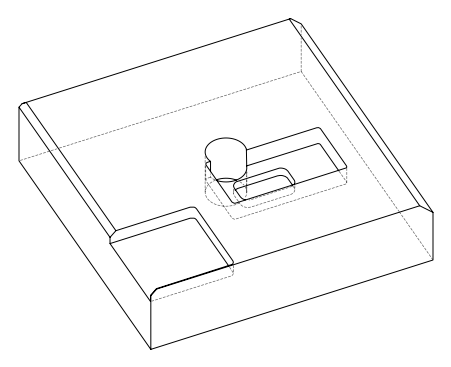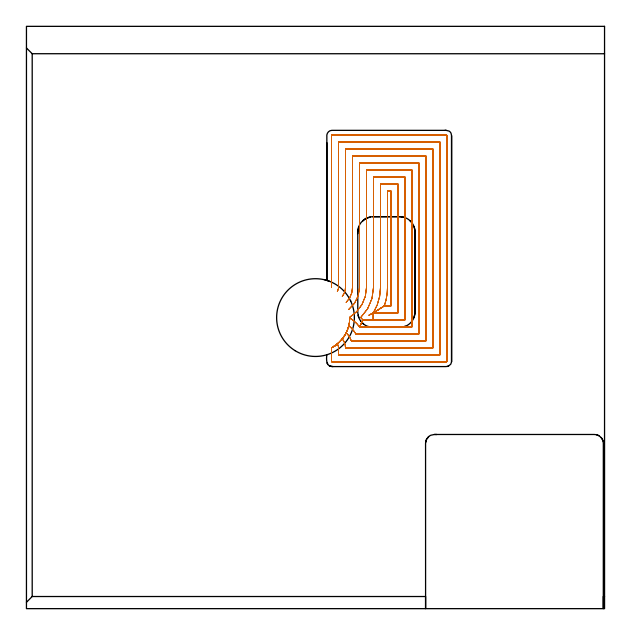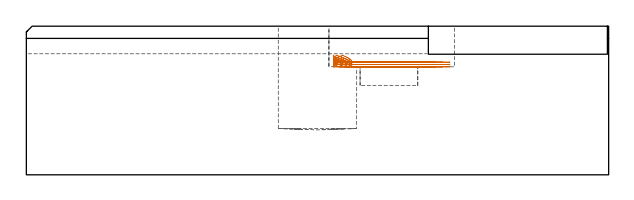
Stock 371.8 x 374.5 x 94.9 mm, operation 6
(PLAN: 8 operations, 4 tool changes, 178.8 min)
(1 INDEXABLE_INSERT_DRILL_BLIND_HOLE_FROM_SOLID | STEP1POCKET | NXT0302_038 | 0.27 min | 128790 mm3)
(2 AREA_MILL | FG_CHAMFER_SURFACE | UGT0205_001 | 6.35 min | 7955 mm3)
(3 AREA_MILL_1 | FG_CHAMFER_SURFACE_1 | UGT0205_001 | 0.22 min | 166 mm3)
(4 AREA_MILL_2 | FG_CHAMFER_SURFACE_2 | UGT0205_001 | 5.8 min | 2480 mm3)
(5 AREA_MILL_3 | FG_CHAMFER_SURFACE_3 | UGT0205_001 | 21.02 min | 57510 mm3)
(6 MILL_RECTANGULAR_POCKET | POCKET_RECTANGULAR_STRAIGHT | NXT0201_008 | Follow Part, ap 1.5, ae 75% | 101.9 min | 299242 mm3)
(7 MILL_RECTANGULAR_POCKET_1 | POCKET_RECTANGULAR_STRAIGHT_1 | UGT0201_100 | Follow Part, ap 4.5, ae 75% | 1.69 min | 30421 mm3)
(8 MILL_SLOT | SLOT_PARTIAL_RECTANGULAR | NXT0201_013 | Follow Part, ap 2.5, ae 75% | 41.58 min | 228674 mm3)
(TOOL NXT0302_038 | Index. Insert Drill 50mm [880-D5000L50-04] | D50 PA176 FL200 Z2)
(TOOL UGT0205_001 | Chamfer Mill 20 x 3 x 45 deg. | D20 FL50 Z2)
(TOOL NXT0201_008 | ENDMILL 6mm [2P460-0600-NA 1630] | D6 FL26 Z6)
(TOOL UGT0201_100 | End Mill 18 mm | D18 FL22 Z2)
(TOOL NXT0201_013 | ENDMILL 10mm | D10 FL30 Z4)
(OP 6 MILL_RECTANGULAR_POCKET, part 2 of 2)
G0 X201.797 Y172.006 Z76.317
G1 X202.359 Y172.588 Z76.1 F250.
X203.498 Y173.983 Z75.617
X204.52 Y175.466 Z75.135
X205.417 Y177.028 Z74.652
X206.183 Y178.657 Z74.17
X206.422 Y179.276 Z73.992
X206.661 Y179.895 Z73.814
X207.147 Y181.462 Z73.374
X207.515 Y183.061 Z72.935
X207.763 Y184.683 Z72.495
X207.89 Y186.319 Z72.056
X207.896 Y186.982 Z71.878
G2 X214.246 Y181.2 R22.5 F500.
G1 X216.379 Y185.7
X223.072
Y190.2
X230.164 Y194.7
X234.4
Y268.6
X232.2
Y206.636
G2 X230.164 Y194.7 R36.
G1 X223.072 Y190.2
X238.9
Y273.1
X227.7
Y206.636
G2 X223.072 Y190.2 R31.5
G1 X220.366 Y188.759
X223.072 Y190.2
Y185.7
X243.4
Y277.6
X223.2
Y206.636
G2 X214.94 Y187.199 R27.
X216.379 Y185.7 R27.
G1 X214.246 Y181.2
X247.9
Y282.1
X218.7
Y206.636
G2 X207.896 Y187.415 R22.5
G0 X197.905 Y168.77 Z76.317
G1 X198.314 Y169.026 Z76.187 F250.
X199.758 Y170.102 Z75.705
X201.109 Y171.292 Z75.222
X202.359 Y172.588 Z74.74
X203.498 Y173.983 Z74.257
X204.52 Y175.466 Z73.775
X205.417 Y177.028 Z73.292
X206.183 Y178.657 Z72.81
X206.422 Y179.276 Z72.632
X206.661 Y179.895 Z72.454
X207.107 Y181.315 Z72.056
X207.265 Y181.959 Z71.878
G2 X211.824 Y176.7 R18. F500.
G1 X252.4
Y286.6
X214.2
Y206.636
G2 X207.264 Y192.438 R18.
G0 X196.2 Y164.919 Z76.317
G1 Y167.761 Z75.555 F250.
X196.786 Y168.072 Z75.377
X198.289 Y169.009 Z74.903
X199.711 Y170.064 Z74.428
X201.045 Y171.23 Z73.954
X202.28 Y172.499 Z73.479
X203.408 Y173.864 Z73.005
X204.424 Y175.315 Z72.53
X205.32 Y176.843 Z72.056
X205.614 Y177.437 Z71.878
G2 X208.95 Y172.2 R13.5 F500.
G1 X256.9
Y291.1
X209.7
Y206.636
G2 X205.613 Y196.959 R13.5
G0 X196.2 Y166.323 Z76.317
G1 Y163.292 Z75.505 F250.
Y167.761 Z74.307
X196.786 Y168.072 Z74.129
X198.104 Y168.884 Z73.715
X199.361 Y169.787 Z73.3
X200.552 Y170.777 Z72.885
X201.67 Y171.847 Z72.47
X202.71 Y172.993 Z72.056
X203.123 Y173.513 Z71.878
G2 X205.2 Y167.7 R9. F500.
G1 X261.4
Y295.6
X205.2
Y206.636
G2 X203.121 Y200.883 R9.
G0 X198.841 Y169.415 Z76.317
G1 X198.14 Y168.908 Z76.085 F250.
X196.786 Y168.072 Z75.659
X196.2 Y167.761 Z75.481
Y163.292 Z74.283
Y167.761 Z73.086
X196.786 Y168.072 Z72.908
X198.14 Y168.908 Z72.482
X199.429 Y169.84 Z72.056
X199.94 Y170.264 Z71.878
G2 X200.7 Y167.761 R4.5 F500.
G1 Y163.2
X265.9
Y300.1
X200.7
Y206.636
G2 X199.939 Y204.133 R4.5
G0 X202.194 Y172.417 Z76.317
G1 X201.109 Y171.292 Z75.898 F250.
X199.758 Y170.102 Z75.415
X198.314 Y169.026 Z74.933
X196.786 Y168.072 Z74.45
X196.2 Y167.761 Z74.273
Y163.292 Z73.075
Y167.761 Z71.878
Y159. F500.
G3 X196.5 Y158.7 R0.3
G1 X270.1
G3 X270.4 Y159. R0.3
G1 Y304.3
G3 X270.1 Y304.6 R0.3
G1 X196.5
G3 X196.2 Y304.3 R0.3
G1 Y206.636
G0 X201.795 Y172.007 Z74.878
G1 X202.509 Y172.762 Z74.599 F250.
X203.668 Y174.215 Z74.101
X204.7 Y175.759 Z73.604
X205.598 Y177.386 Z73.106
X206.356 Y179.082 Z72.608
X206.968 Y180.836 Z72.11
X207.43 Y182.636 Z71.612
X207.738 Y184.468 Z71.114
X207.891 Y186.32 Z70.617
X207.898 Y186.983 Z70.439
G2 X214.247 Y181.2 R22.5 F500.
G1 X216.381 Y185.7
X223.072
Y190.2
X230.163 Y194.7
X234.4
Y268.6
X232.2
Y206.637
G2 X230.163 Y194.7 R36.
G1 X223.072 Y190.2
X238.9
Y273.1
X227.7
Y206.637
G2 X223.072 Y190.2 R31.5
G1 X220.366 Y188.759
X223.072 Y190.2
Y185.7
X243.4
Y277.6
X223.2
Y206.637
G2 X214.941 Y187.2 R27.
X216.381 Y185.7 R27.
G1 X214.247 Y181.2
X247.9
Y282.1
X218.7
Y206.637
G2 X207.898 Y187.417 R22.5
G0 X197.906 Y168.77 Z74.878
G1 X198.248 Y168.983 Z74.77 F250.
X199.635 Y170.005 Z74.308
X200.937 Y171.131 Z73.847
X202.148 Y172.356 Z73.385
X203.259 Y173.672 Z72.924
X204.263 Y175.071 Z72.462
X205.155 Y176.544 Z72.001
X205.93 Y178.082 Z71.54
X206.582 Y179.676 Z71.078
X207.107 Y181.316 Z70.617
X207.265 Y181.96 Z70.439
G2 X211.825 Y176.7 R18. F500.
G1 X252.4
Y286.6
X214.2
Y206.637
G2 X207.266 Y192.44 R18.
G0 X196.2 Y164.921 Z74.878
G1 Y167.763 Z74.116 F250.
X196.786 Y168.074 Z73.938
X198.289 Y169.011 Z73.464
X199.711 Y170.066 Z72.989
X201.044 Y171.232 Z72.515
X202.279 Y172.502 Z72.04
X203.408 Y173.866 Z71.566
X204.424 Y175.317 Z71.091
X205.319 Y176.845 Z70.617
X205.614 Y177.44 Z70.439
G2 X208.95 Y172.2 R13.5 F500.
G1 X256.9
Y291.1
X209.7
Y206.637
G2 X205.614 Y196.96 R13.5
G0 X196.2 Y166.322 Z74.878
G1 Y163.292 Z74.066 F250.
Y167.763 Z72.868
X196.786 Y168.074 Z72.69
X198.104 Y168.886 Z72.276
X199.361 Y169.789 Z71.861
X200.551 Y170.779 Z71.446
X201.669 Y171.849 Z71.031
X202.709 Y172.996 Z70.617
X203.122 Y173.515 Z70.439
G2 X205.2 Y167.7 R9. F500.
G1 X261.4
Y295.6
X205.2
Y206.637
G2 X203.122 Y200.885 R9.
G0 X198.838 Y169.415 Z74.878
G1 X198.14 Y168.91 Z74.647 F250.
X196.786 Y168.074 Z74.22
X196.2 Y167.763 Z74.043
Y163.292 Z72.845
Y167.763 Z71.647
X196.786 Y168.074 Z71.469
X198.14 Y168.91 Z71.043
X199.429 Y169.842 Z70.617
X199.94 Y170.266 Z70.439
G2 X200.7 Y167.763 R4.5 F500.
G1 Y163.2
X265.9
Y300.1
X200.7
Y206.637
G2 X199.94 Y204.134 R4.5
G0 X202.194 Y172.414 Z74.878
G1 X201.054 Y171.241 Z74.439 F250.
X199.718 Y170.072 Z73.964
X198.292 Y169.013 Z73.488
X196.786 Y168.074 Z73.012
X196.2 Y167.763 Z72.835
Y163.292 Z71.637
Y167.763 Z70.439
Y159. F500.
G3 X196.5 Y158.7 R0.3
G1 X270.1
G3 X270.4 Y159. R0.3
G1 Y304.3
G3 X270.1 Y304.6 R0.3
G1 X196.5
G3 X196.2 Y304.3 R0.3
G1 Y206.637
G0 X201.804 Y172.007 Z73.439
G1 X202.021 Y172.224 Z73.357 F250.
X203.114 Y173.493 Z72.908
X204.108 Y174.842 Z72.459
X204.996 Y176.263 Z72.01
X205.773 Y177.747 Z71.561
X206.435 Y179.286 Z71.112
X206.655 Y179.912 Z70.934
X206.875 Y180.538 Z70.756
X207.274 Y181.956 Z70.362
X207.577 Y183.397 Z69.967
X207.783 Y184.856 Z69.572
X207.891 Y186.325 Z69.178
X207.898 Y186.988 Z69.
G2 X214.251 Y181.2 R22.5 F500.
G1 X216.385 Y185.7
X223.072
Y190.2
X230.164 Y194.7
X234.4
Y268.6
X232.2
Y206.636
G2 X230.164 Y194.7 R36.
G1 X223.072 Y190.2
X238.9
Y273.1
X227.7
Y206.636
G2 X223.072 Y190.2 R31.5
G1 X220.366 Y188.759
X223.072 Y190.2
Y185.7
X243.4
Y277.6
X223.2
Y206.636
G2 X214.943 Y187.202 R27.
X216.385 Y185.7 R27.
G1 X214.251 Y181.2
X247.9
Y282.1
X218.7
Y206.636
G2 X207.898 Y187.416 R22.5
G0 X197.907 Y168.774 Z73.439
G1 X198.21 Y168.962 Z73.343 F250.
X199.562 Y169.951 Z72.894
X200.835 Y171.041 Z72.446
X202.021 Y172.224 Z71.997
X203.114 Y173.493 Z71.548
X204.108 Y174.842 Z71.099
X204.996 Y176.263 Z70.65
X205.773 Y177.747 Z70.201
X206.435 Y179.286 Z69.752
X206.655 Y179.912 Z69.574
X206.875 Y180.538 Z69.396
X207.108 Y181.32 Z69.178
X207.266 Y181.965 Z69.
G2 X211.828 Y176.7 R18. F500.
G1 X252.4
Y286.6
X214.2
Y206.636
G2 X207.265 Y192.439 R18.
G0 X196.2 Y164.926 Z73.439
G1 Y167.768 Z72.677 F250.
X196.786 Y168.079 Z72.5
X198.289 Y169.016 Z72.025
X199.711 Y170.071 Z71.55
X201.044 Y171.237 Z71.076
X202.28 Y172.506 Z70.601
X203.409 Y173.871 Z70.127
X204.424 Y175.321 Z69.652
X205.32 Y176.849 Z69.178
X205.615 Y177.444 Z69.
G2 X208.952 Y172.2 R13.5 F500.
G1 X256.9
Y291.1
X209.7
Y206.636
G2 X205.613 Y196.96 R13.5
G0 X196.2 Y166.317 Z73.439
G1 Y163.292 Z72.629 F250.
Y167.768 Z71.429
X196.786 Y168.079 Z71.252
X198.104 Y168.891 Z70.837
X199.361 Y169.794 Z70.422
X200.551 Y170.783 Z70.007
X201.67 Y171.854 Z69.593
X202.71 Y173. Z69.178
X203.123 Y173.52 Z69.
G2 X205.2 Y167.7 R9. F500.
G1 X261.4
Y295.6
X205.2
Y206.636
G2 X203.122 Y200.884 R9.
G0 X198.83 Y169.414 Z73.439
G1 X198.14 Y168.915 Z73.211 F250.
X196.786 Y168.079 Z72.784
X196.2 Y167.768 Z72.607
Y163.292 Z71.407
Y167.768 Z70.208
X196.786 Y168.079 Z70.03
X198.14 Y168.915 Z69.604
X199.429 Y169.847 Z69.178
X199.94 Y170.271 Z69.
G2 X200.7 Y167.768 R4.5 F500.
G1 Y163.2
X265.9
Y300.1
X200.7
Y206.636
G2 X199.94 Y204.133 R4.5
G0 X202.185 Y172.413 Z73.439
G1 X202.021 Y172.224 Z73.372 F250.
X200.835 Y171.041 Z72.923
X199.562 Y169.951 Z72.474
X198.21 Y168.962 Z72.025
X196.786 Y168.079 Z71.576
X196.2 Y167.768 Z71.398
Y163.292 Z70.199
Y167.768 Z69.
Y159. F500.
G3 X196.5 Y158.7 R0.3
G1 X270.1
G3 X270.4 Y159. R0.3
G1 Y304.3
G3 X270.1 Y304.6 R0.3
G1 X196.5
G3 X196.2 Y304.3 R0.3
G1 Y206.636
G0 Z104.9
M5
M2
